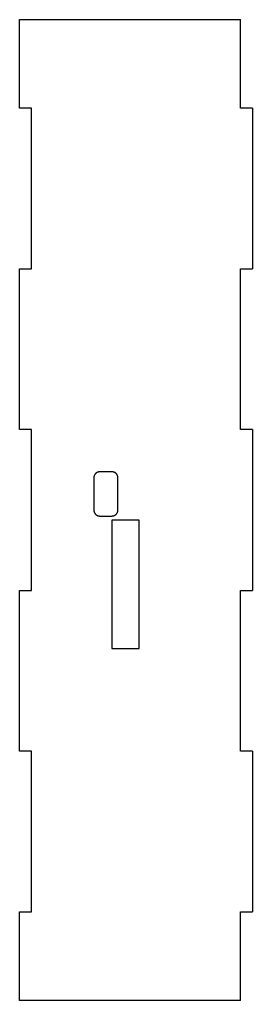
# Model space of a CAD drawing. Extents: x -29 to 29, y -122 to 122.
import ezdxf

# ---------------------------------------------------------------- set-up
doc = ezdxf.new("R2010")
doc.units = 0
doc.layers.get('0').update_dxf_attribs({"linetype": 'continuous'})

# ---------------------------------------------------------------- blocks, each defined once
blk = doc.blocks.new('POCKET013')
at = {"color": 0}
for p, q in [((-29, 122), (26, 122)), ((-29, 100), (-29, 122)), ((26, 100), (26, 122)), ((-26, 100), (-29, 100)), ((-26, 60), (-26, 100)), ((29, 100), (26, 100)), ((29, 100), (29, 60)), ((-29, 20), (-29, 60)), ((-29, 60), (-26, 60)), ((26, 20), (26, 60)), ((26, 60), (29, 60)), ((-26, 20), (-29, 20)), ((-26, -20), (-26, 20)), ((29, 20), (26, 20)), ((29, 20), (29, -20)), ((-10.5, 8), (-10.5, 0)), ((-6, 9.5), (-9, 9.5)), ((-4.5, 0), (-4.5, 8)), ((-9, -1.5), (-6, -1.5)), ((-6, -2.5), (-6, -34.44)), ((0.8, -2.5), (-6, -2.5)), ((0.8, -34.44), (0.8, -2.5)), ((-29, -60), (-29, -20)), ((-29, -20), (-26, -20)), ((26, -60), (26, -20)), ((26, -20), (29, -20)), ((-6, -34.44), (0.8, -34.44)), ((-26, -60), (-29, -60)), ((-26, -100), (-26, -60)), ((29, -60), (26, -60)), ((29, -60), (29, -100)), ((-29, -122), (-29, -100)), ((-29, -100), (-26, -100)), ((26, -122), (26, -100)), ((26, -100), (29, -100)), ((26, -122), (-29, -122))]:
    blk.add_line(p, q, dxfattribs=at)
for points in [[(-9, 9.5), (-9.05, 9.5), (-9.1, 9.5), (-9.15, 9.49), (-9.2, 9.49), (-9.25, 9.48), (-9.3, 9.47), (-9.35, 9.46), (-9.4, 9.45), (-9.44, 9.43), (-9.49, 9.42), (-9.54, 9.4), (-9.58, 9.38), (-9.63, 9.36), (-9.67, 9.34), (-9.72, 9.32), (-9.76, 9.29), (-9.81, 9.27), (-9.85, 9.24), (-9.89, 9.21), (-9.93, 9.18), (-9.97, 9.15), (-10, 9.11), (-10.04, 9.08), (-10.08, 9.05), (-10.11, 9.01), (-10.14, 8.97), (-10.17, 8.93), (-10.21, 8.89), (-10.23, 8.85), (-10.26, 8.81), (-10.29, 8.77), (-10.31, 8.72), (-10.34, 8.68), (-10.36, 8.64), (-10.38, 8.59), (-10.4, 8.54), (-10.42, 8.5), (-10.43, 8.45), (-10.45, 8.4), (-10.46, 8.35), (-10.47, 8.3), (-10.48, 8.25), (-10.49, 8.21), (-10.49, 8.16), (-10.5, 8.11), (-10.5, 8.06), (-10.5, 8.01), (-10.5, 8)], [(-4.5, 8), (-4.5, 8.05), (-4.5, 8.1), (-4.51, 8.15), (-4.51, 8.2), (-4.52, 8.25), (-4.53, 8.3), (-4.54, 8.35), (-4.55, 8.4), (-4.57, 8.44), (-4.58, 8.49), (-4.6, 8.54), (-4.62, 8.58), (-4.64, 8.63), (-4.66, 8.67), (-4.68, 8.72), (-4.71, 8.76), (-4.73, 8.81), (-4.76, 8.85), (-4.79, 8.89), (-4.82, 8.93), (-4.85, 8.97), (-4.89, 9), (-4.92, 9.04), (-4.95, 9.08), (-4.99, 9.11), (-5.03, 9.14), (-5.07, 9.17), (-5.11, 9.21), (-5.15, 9.23), (-5.19, 9.26), (-5.23, 9.29), (-5.28, 9.31), (-5.32, 9.34), (-5.36, 9.36), (-5.41, 9.38), (-5.46, 9.4), (-5.5, 9.42), (-5.55, 9.43), (-5.6, 9.45), (-5.65, 9.46), (-5.7, 9.47), (-5.75, 9.48), (-5.79, 9.49), (-5.84, 9.49), (-5.89, 9.5), (-5.94, 9.5), (-5.99, 9.5), (-6, 9.5)], [(-10.5, 0), (-10.5, -0.05), (-10.5, -0.1), (-10.49, -0.15), (-10.49, -0.2), (-10.48, -0.25), (-10.47, -0.3), (-10.46, -0.35), (-10.45, -0.4), (-10.43, -0.44), (-10.42, -0.49), (-10.4, -0.54), (-10.38, -0.58), (-10.36, -0.63), (-10.34, -0.67), (-10.32, -0.72), (-10.29, -0.76), (-10.27, -0.81), (-10.24, -0.85), (-10.21, -0.89), (-10.18, -0.93), (-10.15, -0.97), (-10.11, -1), (-10.08, -1.04), (-10.05, -1.08), (-10.01, -1.11), (-9.97, -1.14), (-9.93, -1.17), (-9.89, -1.21), (-9.85, -1.23), (-9.81, -1.26), (-9.77, -1.29), (-9.72, -1.31), (-9.68, -1.34), (-9.64, -1.36), (-9.59, -1.38), (-9.54, -1.4), (-9.5, -1.42), (-9.45, -1.43), (-9.4, -1.45), (-9.35, -1.46), (-9.3, -1.47), (-9.25, -1.48), (-9.21, -1.49), (-9.16, -1.49), (-9.11, -1.5), (-9.06, -1.5), (-9.01, -1.5), (-9, -1.5)], [(-6, -1.5), (-5.95, -1.5), (-5.9, -1.5), (-5.85, -1.49), (-5.8, -1.49), (-5.75, -1.48), (-5.7, -1.47), (-5.65, -1.46), (-5.6, -1.45), (-5.56, -1.43), (-5.51, -1.42), (-5.46, -1.4), (-5.42, -1.38), (-5.37, -1.36), (-5.33, -1.34), (-5.28, -1.32), (-5.24, -1.29), (-5.19, -1.27), (-5.15, -1.24), (-5.11, -1.21), (-5.07, -1.18), (-5.03, -1.15), (-5, -1.11), (-4.96, -1.08), (-4.92, -1.05), (-4.89, -1.01), (-4.86, -0.97), (-4.83, -0.93), (-4.79, -0.89), (-4.77, -0.85), (-4.74, -0.81), (-4.71, -0.77), (-4.69, -0.72), (-4.66, -0.68), (-4.64, -0.64), (-4.62, -0.59), (-4.6, -0.54), (-4.58, -0.5), (-4.57, -0.45), (-4.55, -0.4), (-4.54, -0.35), (-4.53, -0.3), (-4.52, -0.25), (-4.51, -0.21), (-4.51, -0.16), (-4.5, -0.11), (-4.5, -0.06), (-4.5, -0.01), (-4.5, 0)]]:
    blk.add_lwpolyline(points, dxfattribs=at)

msp = doc.modelspace()

# ---------------------------------------------------------------- block references
at = {"color": 0}
msp.add_blockref('POCKET013', (0, 0), dxfattribs=at)

doc.saveas('drawing.dxf')
